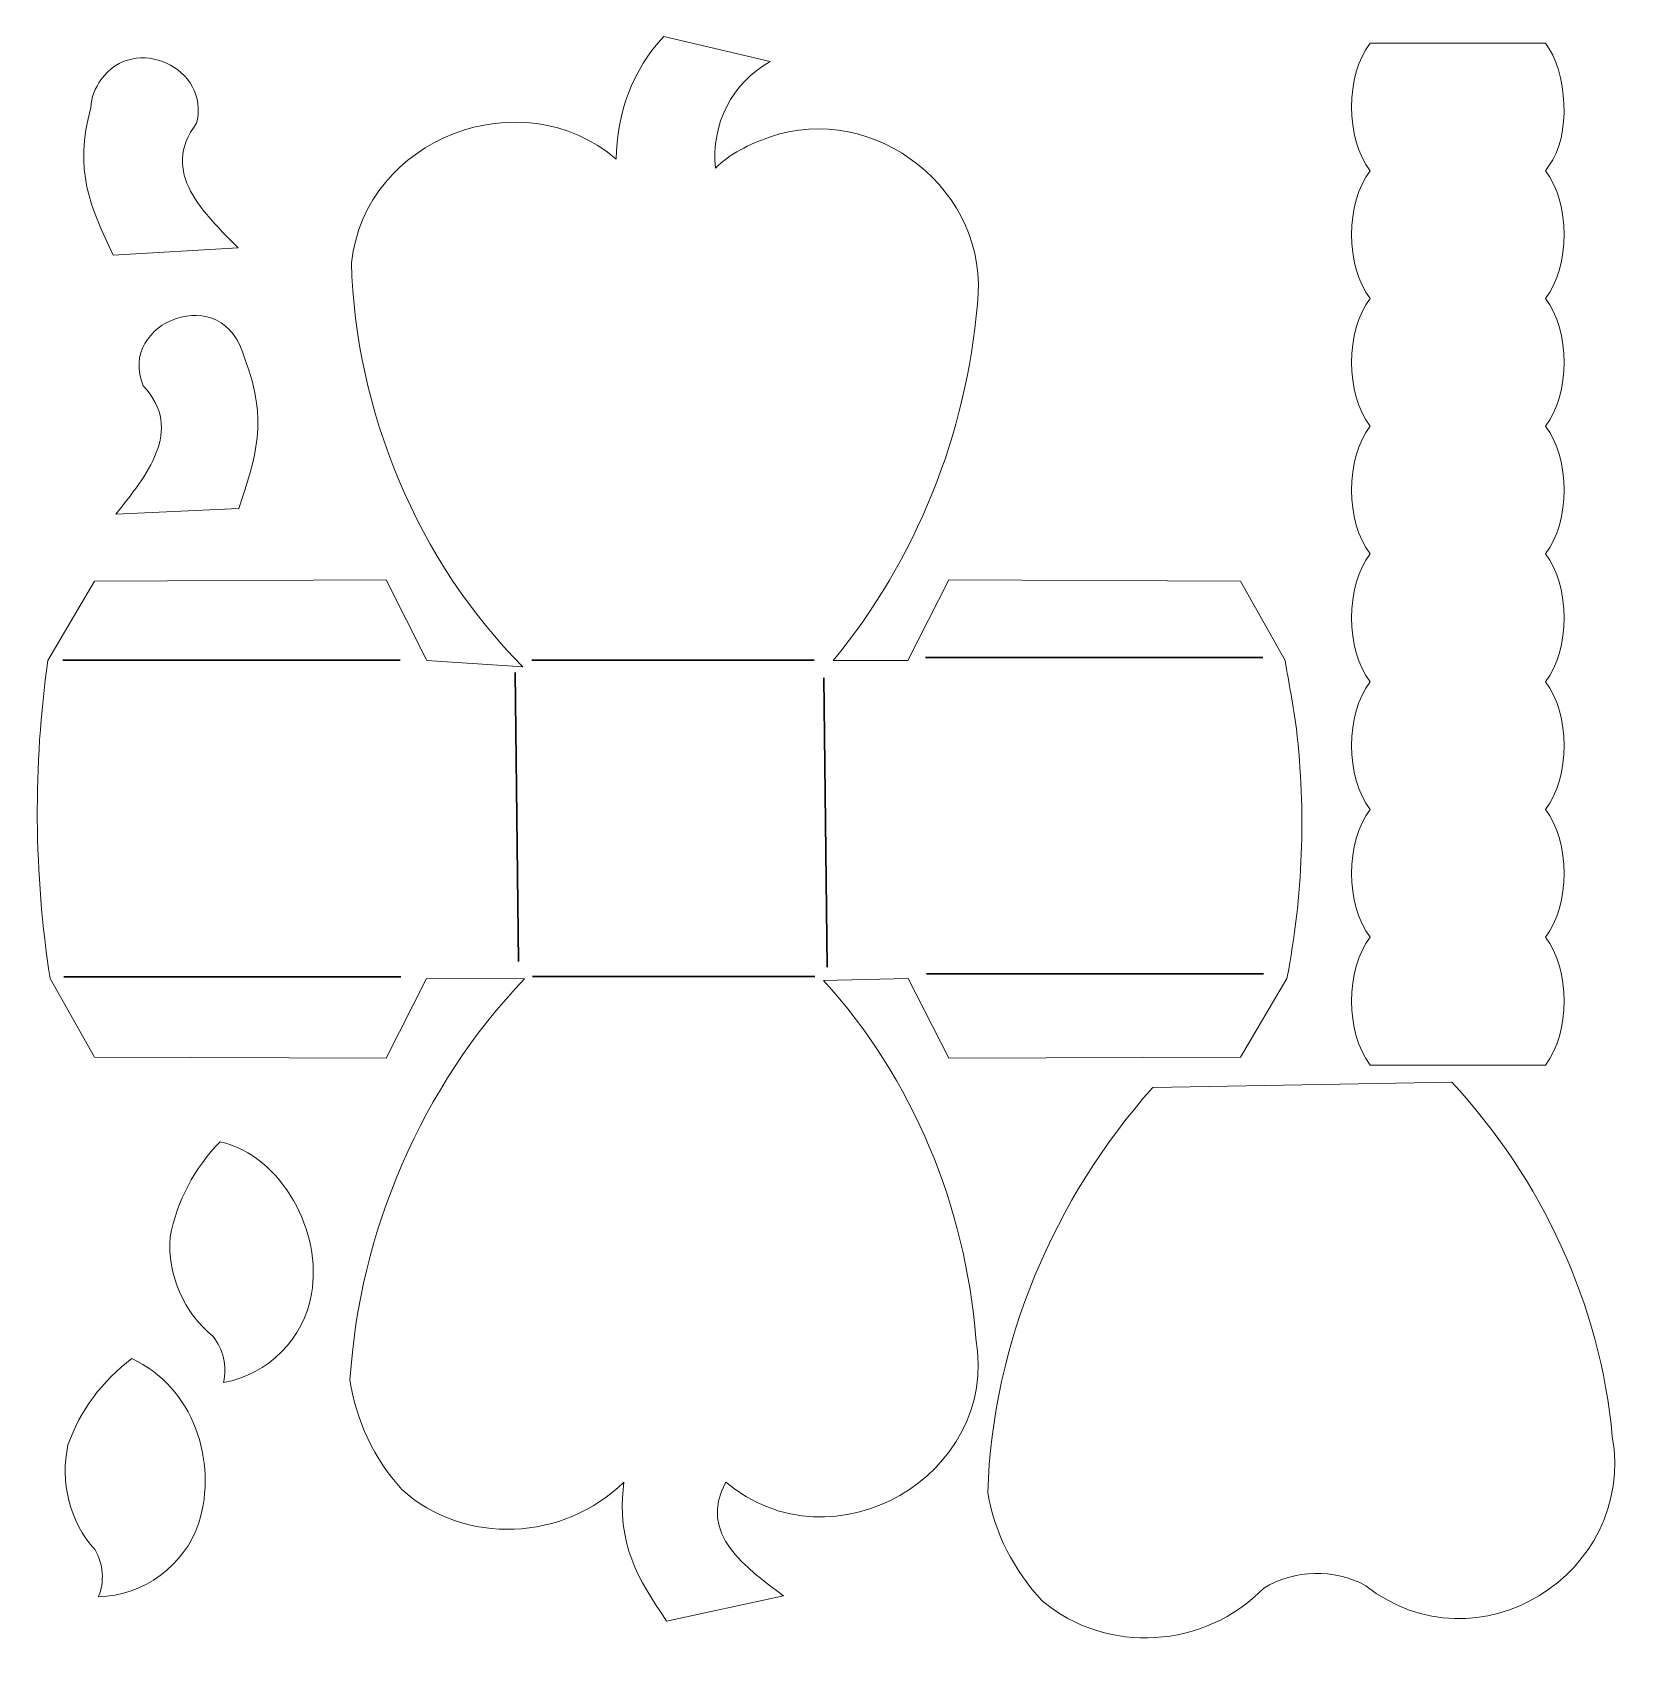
# Model space of a CAD drawing. Header units: centimetres. Extents: x -19.5 to -4.7, y 5.4 to 20.5.
import ezdxf

# ---------------------------------------------------------------- set-up
doc = ezdxf.new("R2010")
doc.units = ezdxf.units.CM
doc.header["$MEASUREMENT"] = 0
doc.layers.add('Layer 1', color=7, linetype='Continuous')

msp = doc.modelspace()

# ---------------------------------------------------------------- linework, layer by layer
at = {"layer": 'Layer 1', "color": 1, "lineweight": 5}
for points, knots in [([(-12.59199, 6.07731), (-12.93249, 6.33547), (-13.38551, 6.64514), (-13.12367, 7.12684), (-13.12367, 7.12684), (-12.14188, 6.30008), (-10.59999, 7.18304), (-10.82009, 8.44875), (-10.82009, 8.44875), (-10.91549, 9.66118), (-11.40125, 10.84494), (-12.22307, 11.74744), (-12.22307, 11.74744), (-12.22307, 11.74744), (-11.44274, 11.76545), (-11.44274, 11.76545), (-11.44274, 11.76545), (-11.44274, 11.76545), (-11.07001, 11.0299), (-11.07001, 11.0299), (-11.07001, 11.0299), (-11.07001, 11.0299), (-8.38293, 11.04132), (-8.38293, 11.04132), (-8.38293, 11.04132), (-8.38293, 11.04132), (-7.9554, 11.76545), (-7.9554, 11.76545), (-7.9554, 11.76545), (-7.80799, 12.52321), (-7.77945, 13.2991), (-7.86825, 14.06573), (-7.86825, 14.06573), (-7.89286, 14.27708), (-7.94031, 14.48387), (-7.97025, 14.69383), (-7.97025, 14.69383), (-7.97025, 14.69383), (-8.38293, 15.42519), (-8.38293, 15.42519), (-8.38293, 15.42519), (-8.38293, 15.42519), (-11.07001, 15.43648), (-11.07001, 15.43648), (-11.07001, 15.43648), (-11.07001, 15.43648), (-11.44616, 14.69446), (-11.44616, 14.69446), (-11.44616, 14.69446), (-11.44616, 14.69446), (-12.13541, 14.69294), (-12.13541, 14.69294), (-12.13541, 14.69294), (-11.37169, 15.61955), (-10.90611, 16.78098), (-10.80639, 17.97641), (-10.80639, 17.97641), (-10.68232, 19.01123), (-11.74911, 19.85981), (-12.72951, 19.51246), (-12.72951, 19.51246), (-12.90204, 19.45144), (-13.08802, 19.36149), (-13.21907, 19.23032), (-13.21907, 19.23032), (-13.2622, 19.62892), (-13.06633, 20.01649), (-12.71466, 20.21173), (-12.71466, 20.21173), (-12.71466, 20.21173), (-13.69607, 20.44351), (-13.69607, 20.44351), (-13.69607, 20.44351), (-13.9791, 20.1384), (-14.13236, 19.72648), (-14.13236, 19.31189), (-14.13236, 19.31189), (-15.00492, 20.05975), (-16.44443, 19.5065), (-16.57193, 18.35801), (-16.57193, 18.35801), (-16.53742, 16.99449), (-15.9607, 15.60458), (-14.9935, 14.63738), (-14.9935, 14.63738), (-14.9935, 14.63738), (-15.87672, 14.69446), (-15.87672, 14.69446), (-15.87672, 14.69446), (-15.87672, 14.69446), (-16.25287, 15.43648), (-16.25287, 15.43648), (-16.25287, 15.43648), (-16.25287, 15.43648), (-18.93995, 15.42519), (-18.93995, 15.42519), (-18.93995, 15.42519), (-18.93995, 15.42519), (-19.3676, 14.69383), (-19.3676, 14.69383), (-19.3676, 14.69383), (-19.50703, 13.7232), (-19.49586, 12.73443), (-19.34857, 11.76545), (-19.34857, 11.76545), (-19.34857, 11.76545), (-18.93995, 11.04132), (-18.93995, 11.04132), (-18.93995, 11.04132), (-18.93995, 11.04132), (-16.25287, 11.0299), (-16.25287, 11.0299), (-16.25287, 11.0299), (-16.25287, 11.0299), (-15.88002, 11.76545), (-15.88002, 11.76545), (-15.88002, 11.76545), (-15.88002, 11.76545), (-14.97752, 11.7633), (-14.97752, 11.7633), (-14.97752, 11.7633), (-15.9267, 10.76438), (-16.49721, 9.44107), (-16.58576, 8.06728), (-16.58576, 8.06728), (-16.52905, 7.69125), (-16.36425, 7.34048), (-16.10862, 7.05846), (-16.10862, 7.05846), (-15.53076, 6.53655), (-14.60847, 6.58247), (-14.0641, 7.12672), (-14.0641, 7.12672), (-14.13121, 6.54429), (-13.93204, 6.23906), (-13.6688, 5.8454), (-13.6688, 5.8454), (-13.6688, 5.8454), (-12.59199, 6.07731), (-12.59199, 6.07731)], [0, 0, 0, 0, 0.02777778, 0.02777778, 0.02777778, 0.02777778, 0.05555556, 0.05555556, 0.05555556, 0.05555556, 0.08333333, 0.08333333, 0.08333333, 0.08333333, 0.11111111, 0.11111111, 0.11111111, 0.11111111, 0.13888889, 0.13888889, 0.13888889, 0.13888889, 0.16666667, 0.16666667, 0.16666667, 0.16666667, 0.19444444, 0.19444444, 0.19444444, 0.19444444, 0.22222222, 0.22222222, 0.22222222, 0.22222222, 0.25, 0.25, 0.25, 0.25, 0.27777778, 0.27777778, 0.27777778, 0.27777778, 0.30555556, 0.30555556, 0.30555556, 0.30555556, 0.33333333, 0.33333333, 0.33333333, 0.33333333, 0.36111111, 0.36111111, 0.36111111, 0.36111111, 0.38888889, 0.38888889, 0.38888889, 0.38888889, 0.41666667, 0.41666667, 0.41666667, 0.41666667, 0.44444444, 0.44444444, 0.44444444, 0.44444444, 0.47222222, 0.47222222, 0.47222222, 0.47222222, 0.5, 0.5, 0.5, 0.5, 0.52777778, 0.52777778, 0.52777778, 0.52777778, 0.55555556, 0.55555556, 0.55555556, 0.55555556, 0.58333333, 0.58333333, 0.58333333, 0.58333333, 0.61111111, 0.61111111, 0.61111111, 0.61111111, 0.63888889, 0.63888889, 0.63888889, 0.63888889, 0.66666667, 0.66666667, 0.66666667, 0.66666667, 0.69444444, 0.69444444, 0.69444444, 0.69444444, 0.72222222, 0.72222222, 0.72222222, 0.72222222, 0.75, 0.75, 0.75, 0.75, 0.77777778, 0.77777778, 0.77777778, 0.77777778, 0.80555556, 0.80555556, 0.80555556, 0.80555556, 0.83333333, 0.83333333, 0.83333333, 0.83333333, 0.86111111, 0.86111111, 0.86111111, 0.86111111, 0.88888889, 0.88888889, 0.88888889, 0.88888889, 0.91666667, 0.91666667, 0.91666667, 0.91666667, 0.94444444, 0.94444444, 0.94444444, 0.94444444, 1, 1, 1, 1]), ([(-7.22933, 6.17204), (-6.20833, 5.36603), (-4.73815, 6.28097), (-4.9583, 7.54717), (-4.9583, 7.54717), (-5.06775, 8.76367), (-5.60976, 9.91916), (-6.43761, 10.81064), (-6.43761, 10.81064), (-6.43761, 10.81064), (-9.19041, 10.76169), (-9.19041, 10.76169), (-9.19041, 10.76169), (-10.10234, 9.73377), (-10.66718, 8.41113), (-10.71093, 7.03067), (-10.71093, 7.03067), (-10.64651, 6.65481), (-10.47049, 6.31191), (-10.21039, 6.03394), (-10.21039, 6.03394), (-9.61245, 5.52949), (-8.70813, 5.59252), (-8.16903, 6.1501), (-8.16903, 6.1501), (-7.8837, 6.3199), (-7.52214, 6.33309), (-7.22933, 6.17204)], [0, 0, 0, 0, 0.125, 0.125, 0.125, 0.125, 0.25, 0.25, 0.25, 0.25, 0.375, 0.375, 0.375, 0.375, 0.5, 0.5, 0.5, 0.5, 0.625, 0.625, 0.625, 0.625, 0.75, 0.75, 0.75, 0.75, 1, 1, 1, 1])]:
    msp.add_open_spline(points, degree=3, knots=knots, dxfattribs=at)
at = {"layer": 'Layer 1', "color": 36, "lineweight": 5}
for points, knots in [([(-18.97171, 19.78899), (-19.13377, 19.20802), (-18.97611, 18.86704), (-18.76585, 18.42646), (-18.76585, 18.42646), (-18.76585, 18.42646), (-17.61399, 18.49425), (-17.61399, 18.49425), (-17.61399, 18.49425), (-17.92557, 18.80926), (-18.34571, 19.1942), (-17.99794, 19.64263), (-17.99794, 19.64263), (-17.86794, 20.15277), (-18.57355, 20.47601), (-18.87957, 20.04241), (-18.87957, 20.04241), (-18.93062, 19.97018), (-18.97171, 19.8787), (-18.97171, 19.78899)], [0, 0, 0, 0, 0.16666667, 0.16666667, 0.16666667, 0.16666667, 0.33333333, 0.33333333, 0.33333333, 0.33333333, 0.5, 0.5, 0.5, 0.5, 0.66666667, 0.66666667, 0.66666667, 0.66666667, 1, 1, 1, 1]), ([(-5.57403, 10.96821), (-5.34555, 11.26266), (-5.34555, 11.85092), (-5.57403, 12.14512), (-5.57403, 12.14512), (-5.34555, 12.43944), (-5.34555, 13.02783), (-5.57403, 13.3219), (-5.57403, 13.3219), (-5.34555, 13.61609), (-5.34555, 14.20448), (-5.57403, 14.49855), (-5.57403, 14.49855), (-5.34555, 14.793), (-5.34555, 15.38126), (-5.57403, 15.67559), (-5.57403, 15.67559), (-5.34555, 15.96965), (-5.34555, 16.55779), (-5.57403, 16.85224), (-5.57403, 16.85224), (-5.34555, 17.14643), (-5.34555, 17.73482), (-5.57403, 18.02902), (-5.57403, 18.02902), (-5.34555, 18.32296), (-5.34555, 18.91135), (-5.57403, 19.20554), (-5.57403, 19.20554), (-5.57403, 19.20554), (-5.54168, 19.25185), (-5.54168, 19.25185), (-5.54168, 19.25185), (-5.3321, 19.52194), (-5.37333, 20.12378), (-5.57403, 20.38207), (-5.57403, 20.38207), (-5.57403, 20.38207), (-7.18823, 20.38207), (-7.18823, 20.38207), (-7.18823, 20.38207), (-7.41671, 20.08826), (-7.41671, 19.49987), (-7.18823, 19.20554), (-7.18823, 19.20554), (-7.41671, 18.91135), (-7.41671, 18.32296), (-7.18823, 18.02902), (-7.18823, 18.02902), (-7.41671, 17.73482), (-7.41671, 17.14643), (-7.18823, 16.85224), (-7.18823, 16.85224), (-7.41671, 16.55779), (-7.41671, 15.96965), (-7.18823, 15.67559), (-7.18823, 15.67559), (-7.41671, 15.38126), (-7.41671, 14.793), (-7.18823, 14.49855), (-7.18823, 14.49855), (-7.41671, 14.20448), (-7.41671, 13.61609), (-7.18823, 13.3219), (-7.18823, 13.3219), (-7.41671, 13.02783), (-7.41671, 12.43944), (-7.18823, 12.14512), (-7.18823, 12.14512), (-7.41671, 11.85092), (-7.41671, 11.26266), (-7.18823, 10.96821), (-7.18823, 10.96821), (-7.18823, 10.96821), (-5.57403, 10.96821), (-5.57403, 10.96821)], [0, 0, 0, 0, 0.05, 0.05, 0.05, 0.05, 0.1, 0.1, 0.1, 0.1, 0.15, 0.15, 0.15, 0.15, 0.2, 0.2, 0.2, 0.2, 0.25, 0.25, 0.25, 0.25, 0.3, 0.3, 0.3, 0.3, 0.35, 0.35, 0.35, 0.35, 0.4, 0.4, 0.4, 0.4, 0.45, 0.45, 0.45, 0.45, 0.5, 0.5, 0.5, 0.5, 0.55, 0.55, 0.55, 0.55, 0.6, 0.6, 0.6, 0.6, 0.65, 0.65, 0.65, 0.65, 0.7, 0.7, 0.7, 0.7, 0.75, 0.75, 0.75, 0.75, 0.8, 0.8, 0.8, 0.8, 0.85, 0.85, 0.85, 0.85, 0.9, 0.9, 0.9, 0.9, 1, 1, 1, 1]), ([(-17.55513, 17.47229), (-17.3349, 16.91067), (-17.45237, 16.55482), (-17.61083, 16.09443), (-17.61083, 16.09443), (-17.61083, 16.09443), (-18.74232, 16.0414), (-18.74232, 16.0414), (-18.74232, 16.0414), (-18.47172, 16.38761), (-18.10267, 16.81476), (-18.48986, 17.22465), (-18.48986, 17.22465), (-18.73914, 17.80632), (-17.74061, 18.2138), (-17.55513, 17.47229)], [0, 0, 0, 0, 0.2, 0.2, 0.2, 0.2, 0.4, 0.4, 0.4, 0.4, 0.6, 0.6, 0.6, 0.6, 1, 1, 1, 1])]:
    msp.add_open_spline(points, degree=3, knots=knots, dxfattribs=at)
at = {"layer": 'Layer 1', "color": 7}
for points in [[(-19.23046, 14.69586), (-19.23046, 14.69586), (-16.12385, 14.69586), (-16.12385, 14.69586), (-16.12385, 14.69586), (-16.12385, 14.69586), (-19.23046, 14.69586), (-19.23046, 14.69586)], [(-19.23046, 14.69586), (-19.23046, 14.69586), (-19.23046, 14.69586), (-19.23046, 14.69586), (-19.23046, 14.69586), (-19.23046, 14.69586), (-19.23046, 14.69586), (-19.23046, 14.69586)], [(-14.91167, 14.69865), (-14.91167, 14.69865), (-12.30883, 14.69865), (-12.30883, 14.69865), (-12.30883, 14.69865), (-12.30883, 14.69865), (-14.91167, 14.69865), (-14.91167, 14.69865)], [(-14.91167, 14.69865), (-14.91167, 14.69865), (-14.91167, 14.69865), (-14.91167, 14.69865), (-14.91167, 14.69865), (-14.91167, 14.69865), (-14.91167, 14.69865), (-14.91167, 14.69865)], [(-11.28428, 14.72123), (-11.28428, 14.72123), (-8.17779, 14.72123), (-8.17779, 14.72123), (-8.17779, 14.72123), (-8.17779, 14.72123), (-11.28428, 14.72123), (-11.28428, 14.72123)], [(-11.28428, 14.72123), (-11.28428, 14.72123), (-11.28428, 14.72123), (-11.28428, 14.72123), (-11.28428, 14.72123), (-11.28428, 14.72123), (-11.28428, 14.72123), (-11.28428, 14.72123)], [(-15.03435, 11.92112), (-15.03435, 11.92112), (-15.06366, 14.58359), (-15.06366, 14.58359), (-15.06366, 14.58359), (-15.06366, 14.58359), (-15.03435, 11.92112), (-15.03435, 11.92112)], [(-12.19009, 11.8705), (-12.19009, 11.8705), (-12.21939, 14.53309), (-12.21939, 14.53309), (-12.21939, 14.53309), (-12.21939, 14.53309), (-12.19009, 11.8705), (-12.19009, 11.8705)], [(-15.03435, 11.92112), (-15.03435, 11.92112), (-15.03435, 11.92112), (-15.03435, 11.92112), (-15.03435, 11.92112), (-15.03435, 11.92112), (-15.03435, 11.92112), (-15.03435, 11.92112)], [(-12.19009, 11.8705), (-12.19009, 11.8705), (-12.19009, 11.8705), (-12.19009, 11.8705), (-12.19009, 11.8705), (-12.19009, 11.8705), (-12.19009, 11.8705), (-12.19009, 11.8705)], [(-11.27667, 11.80719), (-11.27667, 11.80719), (-8.17018, 11.80719), (-8.17018, 11.80719), (-8.17018, 11.80719), (-8.17018, 11.80719), (-11.27667, 11.80719), (-11.27667, 11.80719)], [(-11.27667, 11.80719), (-11.27667, 11.80719), (-11.27667, 11.80719), (-11.27667, 11.80719), (-11.27667, 11.80719), (-11.27667, 11.80719), (-11.27667, 11.80719), (-11.27667, 11.80719)], [(-19.22273, 11.78169), (-19.22273, 11.78169), (-16.11624, 11.78169), (-16.11624, 11.78169), (-16.11624, 11.78169), (-16.11624, 11.78169), (-19.22273, 11.78169), (-19.22273, 11.78169)], [(-19.22273, 11.78169), (-19.22273, 11.78169), (-19.22273, 11.78169), (-19.22273, 11.78169), (-19.22273, 11.78169), (-19.22273, 11.78169), (-19.22273, 11.78169), (-19.22273, 11.78169)], [(-14.90546, 11.78461), (-14.90546, 11.78461), (-12.30261, 11.78461), (-12.30261, 11.78461), (-12.30261, 11.78461), (-12.30261, 11.78461), (-14.90546, 11.78461), (-14.90546, 11.78461)], [(-14.90546, 11.78461), (-14.90546, 11.78461), (-14.90546, 11.78461), (-14.90546, 11.78461), (-14.90546, 11.78461), (-14.90546, 11.78461), (-14.90546, 11.78461), (-14.90546, 11.78461)]]:
    msp.add_open_spline(points, degree=3, knots=[0, 0, 0, 0, 0.33333333, 0.33333333, 0.33333333, 0.33333333, 1, 1, 1, 1], dxfattribs=at)
at = {"layer": 'Layer 1', "color": 7, "lineweight": 0}
for points in [[(-19.23046, 14.69586), (-19.23046, 14.69586), (-16.12385, 14.69586), (-16.12385, 14.69586)], [(-14.91167, 14.69865), (-14.91167, 14.69865), (-12.30883, 14.69865), (-12.30883, 14.69865)], [(-11.28428, 14.72123), (-11.28428, 14.72123), (-8.17779, 14.72123), (-8.17779, 14.72123)], [(-15.03435, 11.92112), (-15.03435, 11.92112), (-15.06366, 14.58359), (-15.06366, 14.58359)], [(-12.19009, 11.8705), (-12.19009, 11.8705), (-12.21939, 14.53309), (-12.21939, 14.53309)], [(-11.27667, 11.80719), (-11.27667, 11.80719), (-8.17018, 11.80719), (-8.17018, 11.80719)], [(-19.22273, 11.78169), (-19.22273, 11.78169), (-16.11624, 11.78169), (-16.11624, 11.78169)], [(-14.90546, 11.78461), (-14.90546, 11.78461), (-12.30261, 11.78461), (-12.30261, 11.78461)]]:
    msp.add_open_spline(points, degree=3, dxfattribs=at)
for points in [[(-19.23046, 14.69586), (-19.23046, 14.69586), (-19.23046, 14.69586), (-19.23046, 14.69586), (-19.23046, 14.69586), (-19.23046, 14.69586), (-19.23046, 14.69586), (-19.23046, 14.69586)], [(-14.91167, 14.69865), (-14.91167, 14.69865), (-14.91167, 14.69865), (-14.91167, 14.69865), (-14.91167, 14.69865), (-14.91167, 14.69865), (-14.91167, 14.69865), (-14.91167, 14.69865)], [(-11.28428, 14.72123), (-11.28428, 14.72123), (-11.28428, 14.72123), (-11.28428, 14.72123), (-11.28428, 14.72123), (-11.28428, 14.72123), (-11.28428, 14.72123), (-11.28428, 14.72123)], [(-15.03435, 11.92112), (-15.03435, 11.92112), (-15.03435, 11.92112), (-15.03435, 11.92112), (-15.03435, 11.92112), (-15.03435, 11.92112), (-15.03435, 11.92112), (-15.03435, 11.92112)], [(-12.19009, 11.8705), (-12.19009, 11.8705), (-12.19009, 11.8705), (-12.19009, 11.8705), (-12.19009, 11.8705), (-12.19009, 11.8705), (-12.19009, 11.8705), (-12.19009, 11.8705)], [(-11.27667, 11.80719), (-11.27667, 11.80719), (-11.27667, 11.80719), (-11.27667, 11.80719), (-11.27667, 11.80719), (-11.27667, 11.80719), (-11.27667, 11.80719), (-11.27667, 11.80719)], [(-19.22273, 11.78169), (-19.22273, 11.78169), (-19.22273, 11.78169), (-19.22273, 11.78169), (-19.22273, 11.78169), (-19.22273, 11.78169), (-19.22273, 11.78169), (-19.22273, 11.78169)], [(-14.90546, 11.78461), (-14.90546, 11.78461), (-14.90546, 11.78461), (-14.90546, 11.78461), (-14.90546, 11.78461), (-14.90546, 11.78461), (-14.90546, 11.78461), (-14.90546, 11.78461)]]:
    msp.add_open_spline(points, degree=3, knots=[0, 0, 0, 0, 0.33333333, 0.33333333, 0.33333333, 0.33333333, 1, 1, 1, 1], dxfattribs=at)
at = {"layer": 'Layer 1', "color": 92, "lineweight": 0}
for points in [[(-17.7827, 10.26086), (-17.20294, 10.13006), (-16.83897, 9.41709), (-16.93983, 8.86169), (-16.93983, 8.86169), (-17.00681, 8.44913), (-17.33894, 8.11522), (-17.75048, 8.04418), (-17.75048, 8.04418), (-17.71673, 8.19629), (-17.75264, 8.34586), (-17.84715, 8.46866), (-17.84715, 8.46866), (-18.11534, 8.6875), (-18.2696, 9.03803), (-18.2422, 9.38398), (-18.2422, 9.38398), (-18.17788, 9.71687), (-18.01943, 10.01829), (-17.7827, 10.26086)], [(-18.59399, 8.26391), (-18.02996, 8.00206), (-17.80186, 7.32106), (-17.97706, 6.75145), (-17.97706, 6.75145), (-18.11496, 6.34955), (-18.4807, 6.08352), (-18.90404, 6.0688), (-18.90404, 6.0688), (-18.84391, 6.20543), (-18.85761, 6.37594), (-18.93398, 6.50318), (-18.93398, 6.50318), (-19.17071, 6.76147), (-19.25647, 7.1295), (-19.18314, 7.46835), (-19.18314, 7.46835), (-19.07087, 7.78665), (-18.86446, 8.0627), (-18.59399, 8.26391)]]:
    msp.add_open_spline(points, degree=3, knots=[0, 0, 0, 0, 0.16666667, 0.16666667, 0.16666667, 0.16666667, 0.33333333, 0.33333333, 0.33333333, 0.33333333, 0.5, 0.5, 0.5, 0.5, 0.66666667, 0.66666667, 0.66666667, 0.66666667, 1, 1, 1, 1], dxfattribs=at)

doc.saveas('drawing.dxf')
